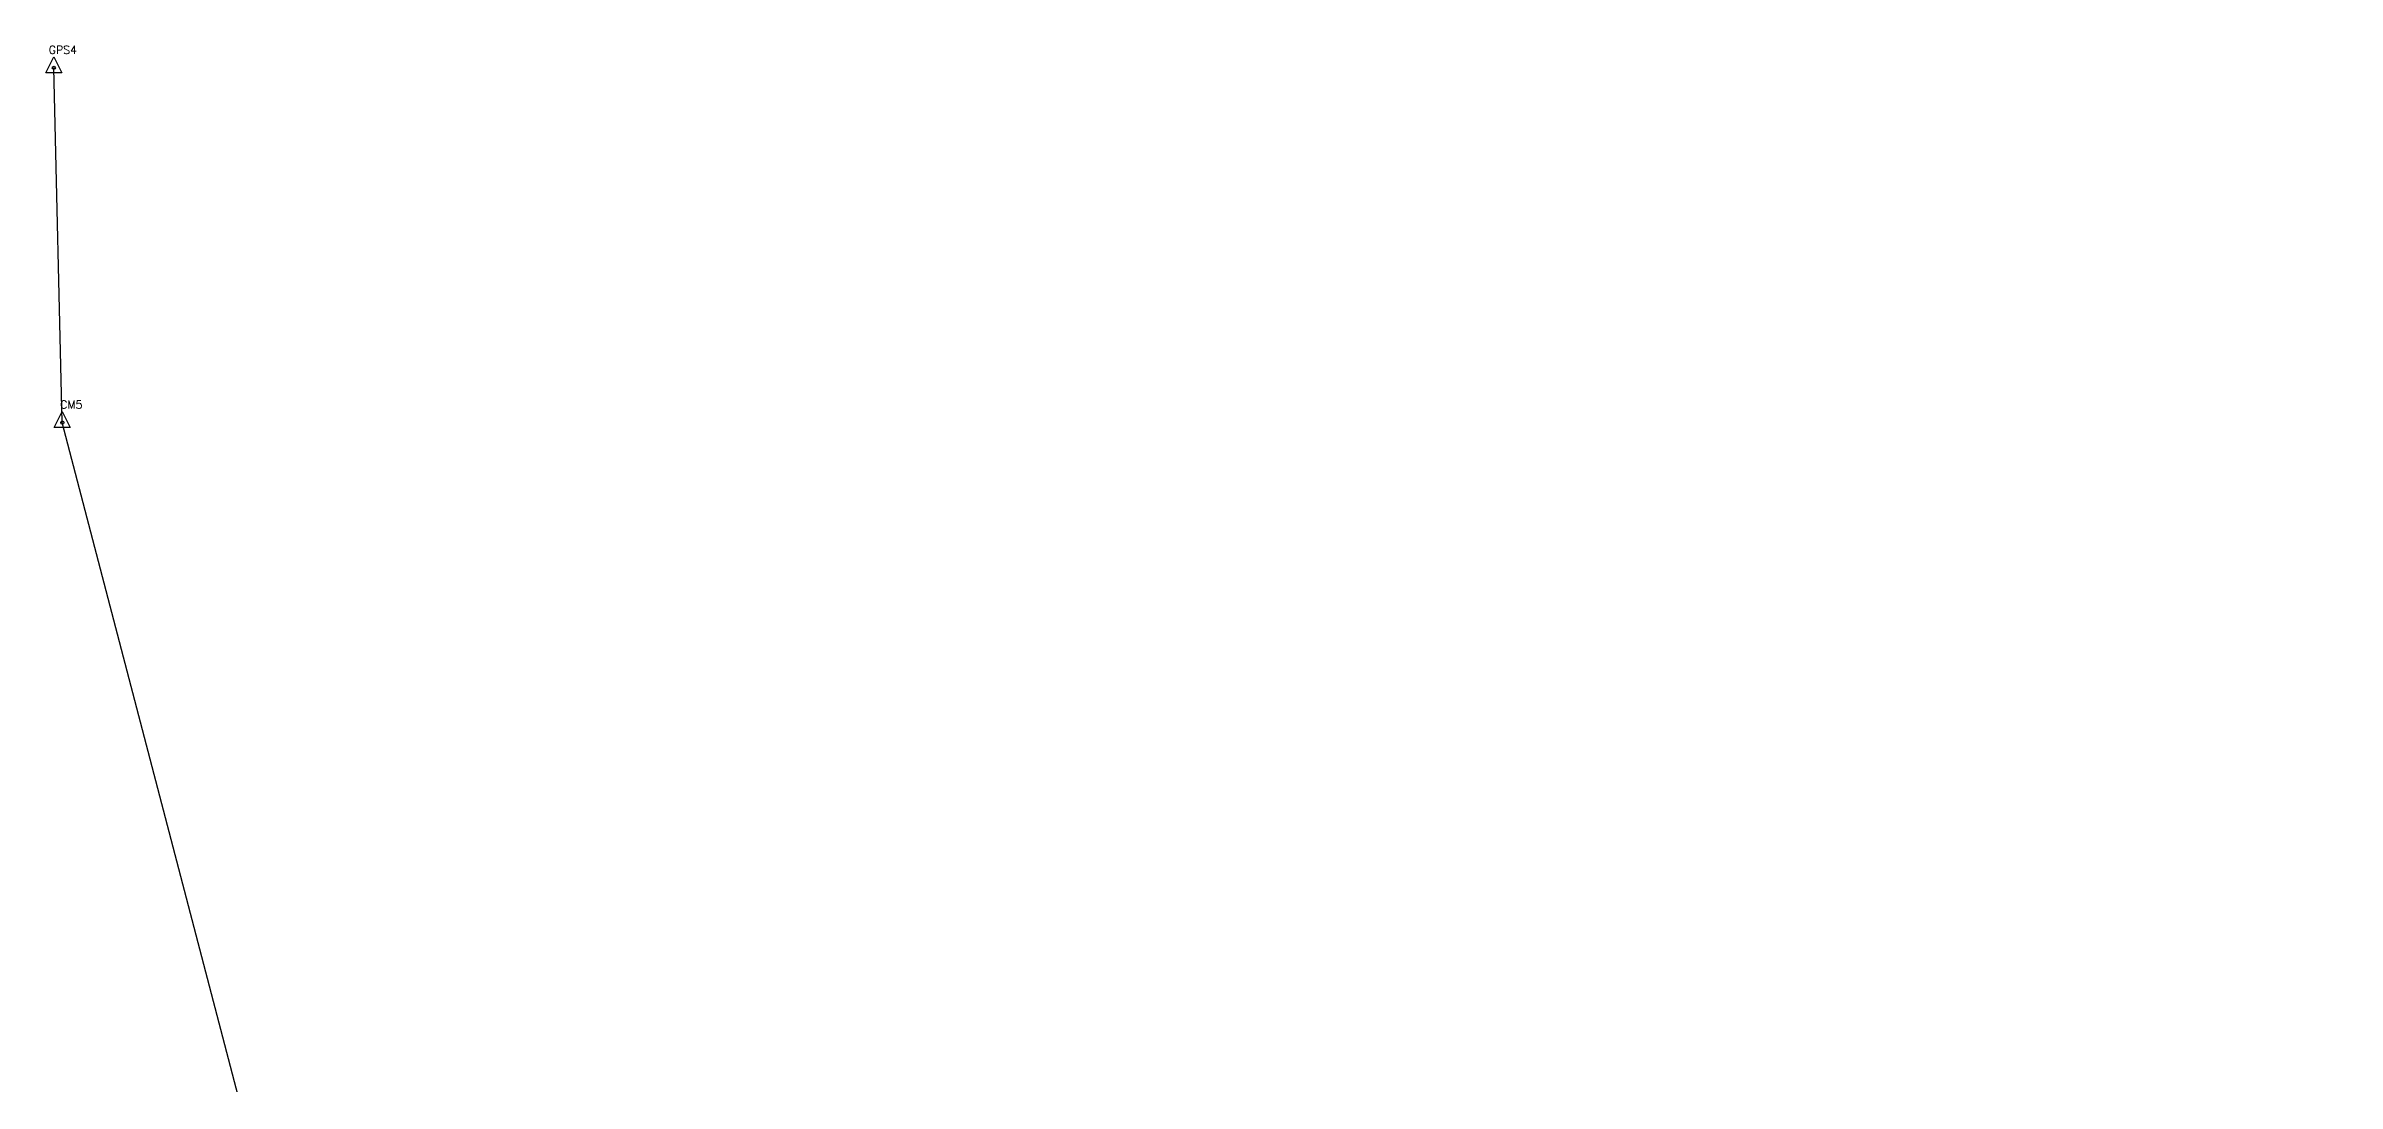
# Model space of a CAD drawing. Header units: millimetres. Extents: x 501029 to 503193, y 1805862 to 1807132.
# Drawn here: x 501703 to 502419, y 1806808 to 1807132 of the extents above; entities that cross this region are included whole.
import ezdxf
from ezdxf.enums import TextEntityAlignment as Align

# ---------------------------------------------------------------- set-up
doc = ezdxf.new("R2010")
doc.units = ezdxf.units.MM
doc.header["$LTSCALE"] = 12
doc.header["$MEASUREMENT"] = 0
doc.layers.get('0').update_dxf_attribs({"linetype": 'CONTINUOUS'})
doc.layers.add('3', color=7, linetype='CONTINUOUS')
doc.layers.add('KHUNG', color=7, linetype='CONTINUOUS')
doc.styles.get("Standard").update_dxf_attribs({"font": 'romans.shx'})

# ---------------------------------------------------------------- blocks, each defined once
blk = doc.blocks.new('PVI - Metric')
at = {"color": 0, "linetype": 'ByBlock', "lineweight": -2}
blk.add_lwpolyline([(-2.5, -1.53), (0, 3.47), (2.5, -1.53)], close=True, dxfattribs=at)
blk.add_circle((0, 0), 0.5, dxfattribs=at)

msp = doc.modelspace()

# ---------------------------------------------------------------- linework, layer by layer
at = {"layer": '3', "color": 1, "linetype": 'Continuous', "flags": 128}
msp.add_lwpolyline([(502734.47, 1805863.4), (502565.85, 1806180.86), (502440.38, 1806356.36), (502262.27, 1806436.52), (502063.94, 1806567.98), (501955.64, 1806637.83), (501772.78, 1806767.94), (501708.22, 1807014.78), (501705.57, 1807125.56)], dxfattribs=at)

# ---------------------------------------------------------------- block references
for p in [(501705.57, 1807125.56), (501708.22, 1807014.78)]:
    msp.add_blockref('PVI - Metric', p)

# ---------------------------------------------------------------- texts
at = {"layer": 'KHUNG', "color": 5, "linetype": 'Continuous'}
for s, p in [('GPS4', (501708.39, 1807129.93, -8.77)), ('CM5', (501711.04, 1807019.15, -8.77))]:
    msp.add_text(s, height=2.5, dxfattribs=at).set_placement(p, align=Align.CENTER)

doc.saveas('drawing.dxf')
